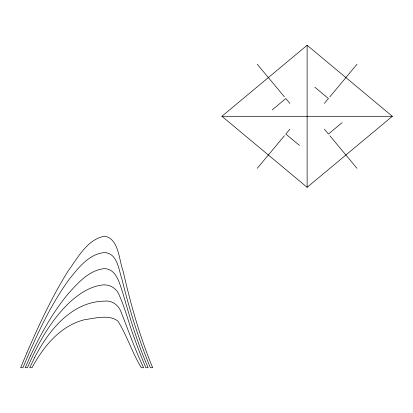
<?xml version="1.0" encoding="UTF-8"?>
<svg xmlns="http://www.w3.org/2000/svg" width="413" height="413" viewBox="0 0 413 413"><rect width="100%" height="100%" fill="white"/><g stroke="black" fill="none" stroke-linecap="round" stroke-linejoin="round"><path stroke-width="0.62" d="M257.258 168.318L284.407 135.743M289.895 129.155L285.817 134.049L299.461 145.412M324.355 103.426L328.433 98.537L314.794 87.169M329.842 96.843L356.992 64.263M221.9 116.29L307.127 45.27L392.35 116.29L307.127 187.311L221.9 116.29L392.35 116.29M272.177 109.904L285.817 98.537L289.895 103.426M342.072 122.682L328.433 134.049L324.355 129.155M329.842 135.743L356.992 168.318M257.258 64.263L284.407 96.843M307.127 45.27L307.127 187.311M26.948 352.676L20.65 367.73L22.911 367.73C35.786 337.029 49.596 306.312 69.229 279.25C78.377 267.939 88.857 253.928 104.535 252.555C117.54 253.257 118.665 269.725 121.959 279.25C129.408 309.347 138.515 339.068 150.404 367.73L152.671 367.73C139.749 336.528 130.611 303.942 123.095 271.067C118.929 260.304 119.027 238.549 104.535 236.19C86.988 239.53 77.809 257.888 68.099 271.067C51.914 296.942 39.044 324.711 26.948 352.676M30.438 355.929L25.178 367.73L27.444 367.73C37.542 344.318 50.128 321.371 68.537 303.421C77.598 294.965 88.284 287.211 100.803 285.244C108.469 283.535 116.373 287.67 119.176 295.042C125.309 308.712 128.82 323.374 134.08 337.38A541.226 541.226 0 0 0 145.877 367.73L148.143 367.73C137.746 343.838 130.219 318.867 123.084 293.855C119.693 284.397 117.091 269.209 104.535 268.631C89.038 270.097 77.912 283.034 68.109 293.855C52.627 312.595 40.737 333.993 30.438 355.929M34.542 357.782L29.705 367.73L31.971 367.73C41.248 350.849 53.329 334.478 70.582 325.119A61.867 61.867 0 0 1 84.34 319.75C94.623 318.377 108.908 314.133 117.901 321.092C127.127 335.815 132.253 352.841 141.344 367.73L143.61 367.73C135.288 350.069 128.799 331.649 121.665 313.503C119.393 306.018 112.703 300.06 104.535 301.134C71.537 301.583 48.295 330.844 34.542 357.782"/></g></svg>
